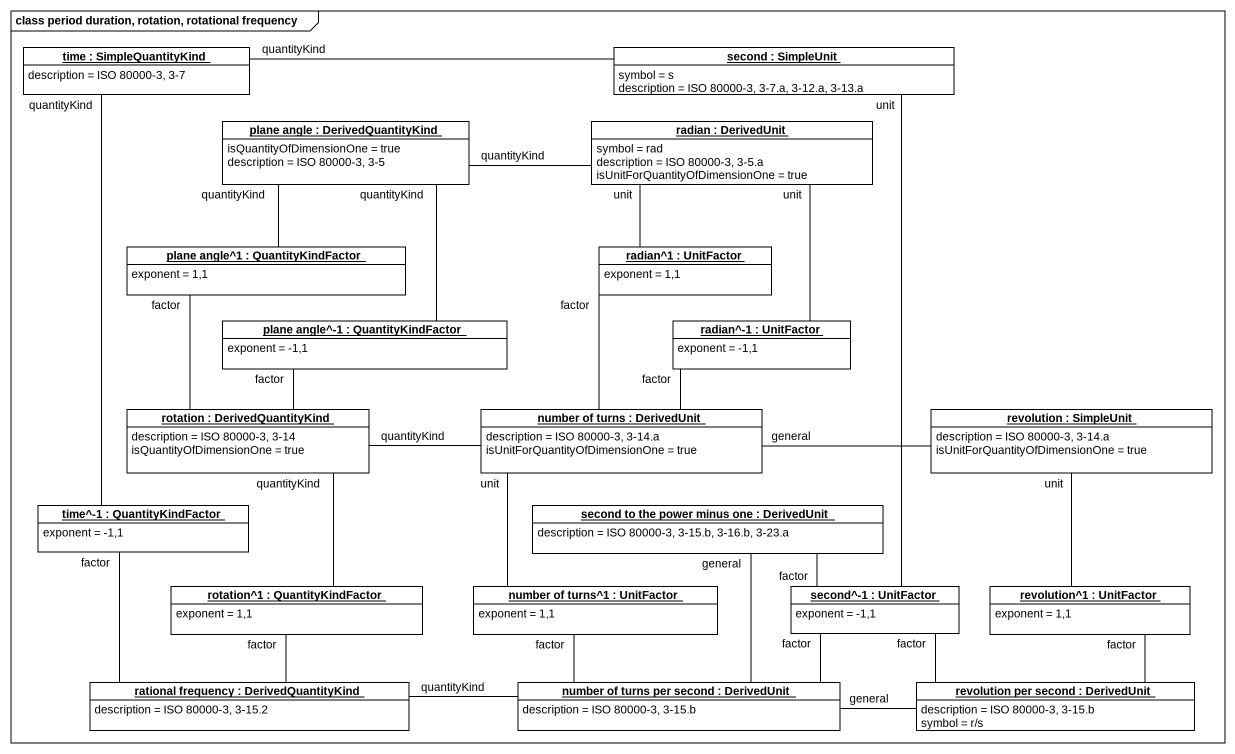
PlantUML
@startuml
mainframe class period duration, rotation, rotational frequency
hide circle
hide empty members
object "time : SimpleQuantityKind" as time #FFFFFF {
  description = ISO 80000-3, 3-7
}
object "second : SimpleUnit" as second #FFFFFF {
  symbol = s
  description = ISO 80000-3, 3-7.a, 3-12.a, 3-13.a
}
object "plane angle : DerivedQuantityKind" as plane_angle #FFFFFF {
  isQuantityOfDimensionOne = true
  description = ISO 80000-3, 3-5
}
object "radian : DerivedUnit" as radian #FFFFFF {
  symbol = rad
  description = ISO 80000-3, 3-5.a
  isUnitForQuantityOfDimensionOne = true
}
object "plane angle^1 : QuantityKindFactor" as plane_angle_1 #FFFFFF {
  exponent = 1,1
}
object "radian^1 : UnitFactor" as radian_1 #FFFFFF {
  exponent = 1,1
}
object "plane angle^-1 : QuantityKindFactor" as plane_angle_1_2 #FFFFFF {
  exponent = -1,1
}
object "radian^-1 : UnitFactor" as radian_1_2 #FFFFFF {
  exponent = -1,1
}
object "rotation : DerivedQuantityKind" as rotation #FFFFFF {
  description = ISO 80000-3, 3-14
  isQuantityOfDimensionOne = true
}
object "number of turns : DerivedUnit" as number_of_turns #FFFFFF {
  description = ISO 80000-3, 3-14.a
  isUnitForQuantityOfDimensionOne = true
}
object "revolution : SimpleUnit" as revolution #FFFFFF {
  description = ISO 80000-3, 3-14.a
  isUnitForQuantityOfDimensionOne = true
}
object "time^-1 : QuantityKindFactor" as time_1 #FFFFFF {
  exponent = -1,1
}
object "second to the power minus one : DerivedUnit" as second_to_the_power_minus #FFFFFF {
  description = ISO 80000-3, 3-15.b, 3-16.b, 3-23.a
}
object "rotation^1 : QuantityKindFactor" as rotation_1 #FFFFFF {
  exponent = 1,1
}
object "number of turns^1 : UnitFactor" as number_of_turns_1 #FFFFFF {
  exponent = 1,1
}
object "second^-1 : UnitFactor" as second_1 #FFFFFF {
  exponent = -1,1
}
object "revolution^1 : UnitFactor" as revolution_1 #FFFFFF {
  exponent = 1,1
}
object "rational frequency : DerivedQuantityKind" as rational_frequency #FFFFFF {
  description = ISO 80000-3, 3-15.2
}
object "number of turns per second : DerivedUnit" as number_of_turns_per_second #FFFFFF {
  description = ISO 80000-3, 3-15.b
}
object "revolution per second : DerivedUnit" as revolution_per_second #FFFFFF {
  description = ISO 80000-3, 3-15.b
  symbol = r/s
}
time -- time_1 : quantityKind
second -left- time : quantityKind
second -- second_1 : unit
plane_angle -- plane_angle_1 : quantityKind
plane_angle -- plane_angle_1_2 : quantityKind
radian -left- plane_angle : quantityKind
radian -- radian_1 : unit
radian -- radian_1_2 : unit
plane_angle_1 -- rotation : factor
radian_1 -- number_of_turns : factor
plane_angle_1_2 -- rotation : factor
radian_1_2 -- number_of_turns : factor
rotation -- rotation_1 : quantityKind
number_of_turns -left- rotation : quantityKind
number_of_turns -right- revolution : general
number_of_turns -- number_of_turns_1 : unit
revolution -- revolution_1 : unit
time_1 -- rational_frequency : factor
second_to_the_power_minus -- number_of_turns_per_second : general
rotation_1 -- rational_frequency : factor
number_of_turns_1 -- number_of_turns_per_second : factor
second_1 -left- second_to_the_power_minus : factor
second_1 -left- number_of_turns_per_second : factor
second_1 -right- revolution_per_second : factor
revolution_1 -- revolution_per_second : factor
number_of_turns_per_second -left- rational_frequency : quantityKind
number_of_turns_per_second -right- revolution_per_second : general
@enduml
